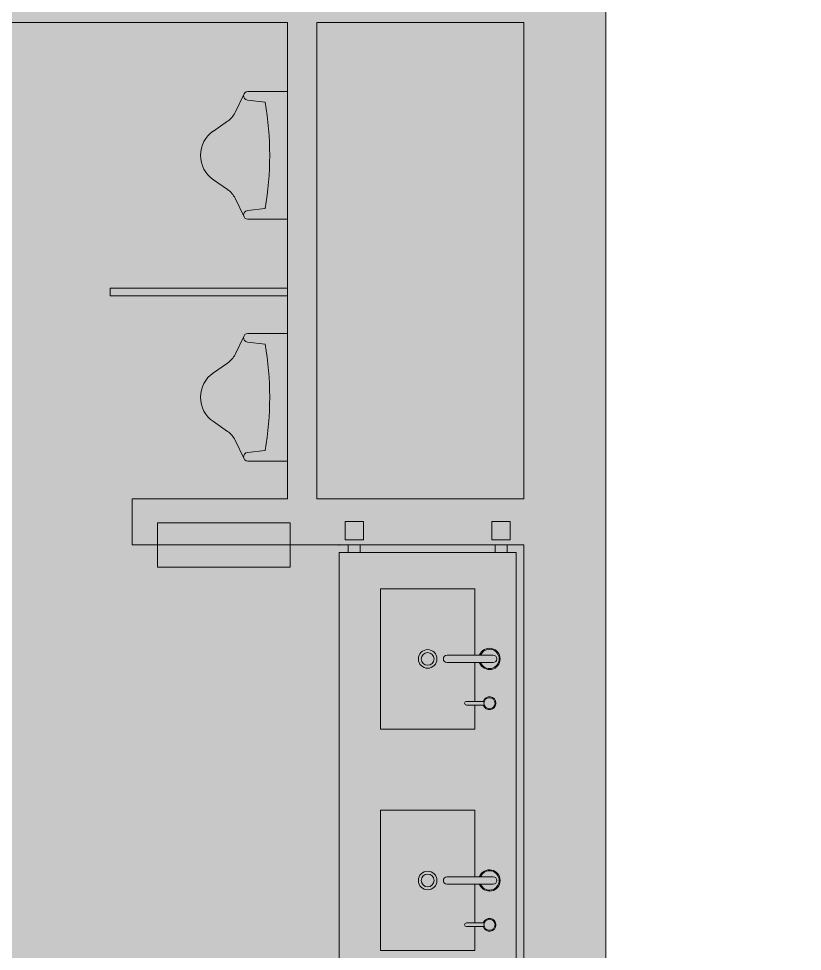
# Model space of a CAD drawing. Header units: inches. Extents: x -865 to 1895, y -762 to 1388.
# Drawn here: x 787.7 to 893.8, y -65.4 to 60.9 of the extents above; entities that cross this region are included whole.
import ezdxf

# ---------------------------------------------------------------- set-up
doc = ezdxf.new("R2010")
doc.units = ezdxf.units.IN
doc.header["$MEASUREMENT"] = 0
for name, color, linetype, lineweight in [('4th Floor Revit Background_dwg', 8, 'Continuous', 9), ('A-DETL-GENF', 92, 'Continuous', 9), ('A-EXIST-CORE', 7, 'Continuous', 9), ('A-FLOR-TOIL-ACCS', 7, 'Continuous', 9), ('A-FLOR-TPTN', 7, 'Continuous', 9), ('A-FLOR-WDWK', 7, 'Continuous', 9), ('P-FIXT', 7, 'Continuous', 9)]:
    doc.layers.add(name, color=color, linetype=linetype, lineweight=lineweight)

# ---------------------------------------------------------------- blocks, each defined once
blk = doc.blocks.new('4th Floor Revit Background_dwg_8309_BB$0$urinal-2868500-4th Floor New Construction - Partition Plan')
at = {"layer": 'P-FIXT'}
for p, q in [((-7.08, 5.8), (-5.86, 8.32)), ((-3.02, 7.2), (-5.41, 7.48)), ((-10.02, 3.3), (-8.09, 4.62)), ((-10.02, -3.3), (-8.09, -4.62)), ((-7.08, -5.8), (-5.86, -8.32)), ((-3.02, -7.2), (-5.41, -7.48))]:
    blk.add_line(p, q, dxfattribs=at)
at = {"layer": 'P-FIXT', "flags": 128}
blk.add_lwpolyline([(-5.34, -8.65), (0, -8.65), (0, 8.65), (-5.34, 8.65)], dxfattribs=at)
at = {"layer": 'P-FIXT'}
for centre, radius, start, end in [((-5.34, 8.06), 0.585, 89.7814, 263.264), ((-44.1, 0), 41.71, 350.0609, 9.9391), ((-9.78, 7.1), 3, 304.3846, 334.2589), ((-7.76, 0), 4, 124.3864, 235.6128), ((-9.78, -7.1), 3, 25.7411, 55.6154), ((-5.34, -8.06), 0.585, 96.736, 270.2186)]:
    blk.add_arc(centre, radius, start, end, dxfattribs=at)
blk = doc.blocks.new('4th Floor Revit Background_dwg-1506688-4th Floor New Construction - Partition Plan')
at = {"layer": 'A-EXIST-CORE', "flags": 128}
for points in [[(1845.1, 753.02), (1845.1, 901.39), (1980.73, 901.39), (1980.73, 836.89), (1959.73, 836.89), (1959.73, 830.64), (2012.73, 830.64), (2012.73, 739.77)], [(2023.85, 678.27), (2023.85, 905.39)]]:
    blk.add_lwpolyline(points, dxfattribs=at)
blk.add_lwpolyline([(2012.73, 901.39), (1984.73, 901.39), (1984.73, 836.89), (2012.73, 836.89)], close=True, dxfattribs=at)
at = {"layer": 'A-FLOR-TOIL-ACCS'}
for p, q in [((2004.98, 809.46), (2007.4, 809.46)), ((2004.98, 808.96), (2007.4, 808.96)), ((2004.98, 779.46), (2007.4, 779.46)), ((2004.98, 778.96), (2007.4, 778.96))]:
    blk.add_line(p, q, dxfattribs=at)
at = {"layer": 'A-FLOR-TOIL-ACCS', "flags": 128}
blk.add_lwpolyline([(1963.13, 833.64), (1981.13, 833.64), (1981.13, 827.64), (1963.13, 827.64)], close=True, dxfattribs=at)
at = {"layer": 'A-FLOR-TOIL-ACCS'}
for centre in [(2008.1, 809.21), (2008.1, 779.21)]:
    blk.add_circle(centre, 0.75, dxfattribs=at)
for centre, radius, start, end in [((2008.1, 809.21), 0.875, 196.6015, 163.3985), ((2004.98, 809.21), 0.25, 90, 270), ((2004.98, 779.21), 0.25, 90, 270), ((2008.1, 779.21), 0.875, 196.6015, 163.3985)]:
    blk.add_arc(centre, radius, start, end, dxfattribs=at)
at = {"layer": 'A-FLOR-TPTN', "flags": 128}
blk.add_lwpolyline([(1980.73, 865.39), (1956.73, 865.39), (1956.73, 864.39), (1980.73, 864.39)], dxfattribs=at)
at = {"layer": 'A-FLOR-WDWK'}
for p, q in [((1987.73, 830.58), (1987.73, 830.64)), ((1988.98, 829.64), (1988.98, 830.64)), ((1990.6, 829.64), (1990.6, 830.64)), ((2008.85, 829.64), (2008.85, 830.64)), ((2010.48, 829.64), (2010.48, 830.64))]:
    blk.add_line(p, q, dxfattribs=at)
at = {"layer": 'A-FLOR-WDWK', "flags": 128}
for points in [[(1988.54, 831.33), (1988.54, 833.83), (1991.04, 833.83), (1991.04, 831.33)], [(2008.42, 831.33), (2008.42, 833.83), (2010.92, 833.83), (2010.92, 831.33)], [(1987.73, 829.64), (2011.73, 829.64), (2011.73, 740.77), (1987.73, 740.77)]]:
    blk.add_lwpolyline(points, close=True, dxfattribs=at)
blk.add_lwpolyline([(2006.1, 815.71), (2006.1, 824.71), (1993.35, 824.71), (1993.35, 805.71), (2006.1, 805.71), (2006.1, 808.96)], dxfattribs=at)
at = {"layer": 'P-FIXT'}
for p, q in [((2008.6, 815.71), (2002.35, 815.71)), ((2008.6, 814.71), (2002.35, 814.71)), ((2006.1, 809.46), (2006.1, 814.71)), ((2008.6, 785.71), (2002.35, 785.71)), ((2008.6, 784.71), (2002.35, 784.71)), ((2006.1, 779.46), (2006.1, 784.71))]:
    blk.add_line(p, q, dxfattribs=at)
at = {"layer": 'P-FIXT', "flags": 128}
blk.add_lwpolyline([(2006.1, 785.71), (2006.1, 794.71), (1993.35, 794.71), (1993.35, 775.71), (2006.1, 775.71), (2006.1, 778.96)], dxfattribs=at)
at = {"layer": 'P-FIXT'}
for centre, radius in [((1999.73, 815.21), 1.26), ((1999.73, 815.21), 0.862), ((1999.73, 785.21), 1.26), ((1999.73, 785.21), 0.862)]:
    blk.add_circle(centre, radius, dxfattribs=at)
for centre, radius, start, end in [((2008.1, 815.21), 1.44, 202.3927, 157.6073), ((2008.1, 815.21), 1.31, 202.3927, 157.6073), ((2002.35, 815.21), 0.5, 90, 270), ((2008.6, 815.21), 0.5, 270, 90), ((2002.35, 785.21), 0.5, 90, 270), ((2008.1, 785.21), 1.44, 202.3927, 157.6073), ((2008.1, 785.21), 1.31, 202.3927, 157.6073), ((2008.6, 785.21), 0.5, 270, 90)]:
    blk.add_arc(centre, radius, start, end, dxfattribs=at)
for p in [(1980.73, 883.39), (1980.73, 850.64)]:
    blk.add_blockref('4th Floor Revit Background_dwg_8309_BB$0$urinal-2868500-4th Floor New Construction - Partition Plan', p)

msp = doc.modelspace()

# ---------------------------------------------------------------- hatches: boundary and pattern name
at = {"layer": 'A-DETL-GENF'}
h = msp.add_hatch(color=9, dxfattribs=at)
h.paths.add_polyline_path([(393.16, -162.72), (541.06, -162.72), (541.06, -147.94), (752.68, -147.94), (752.68, -162.72), (867.19, -162.72), (867.19, 64.4), (393.16, 64.4), (393.16, 24.53), (402.64, 24.53), (402.64, -19.47), (393.16, -19.47), (393.16, -77.47), (402.64, -77.47), (402.64, -121.47), (393.16, -121.47), (393.16, -158.22)], flags=0)
h.paths.add_polyline_path([(1527.09, -162.72), (1527.09, 68.31), (1241.09, 68.31), (1241.09, -162.72), (1517.61, -162.72)], flags=0)
h.paths.add_polyline_path([(159.67, -160.85), (261.14, -160.85), (261.14, -120.86), (251.64, -120.86), (251.64, -76.86), (261.64, -76.86), (261.64, -18.86), (251.64, -18.86), (251.64, 25.14), (261.14, 25.14), (261.14, 62.36), (177.39, 62.36), (95.51, 144.24), (38.05, 144.24), (38.05, 18.14), (1.06, 18.14), (1.06, -160.85), (153.68, -160.85)], flags=0)
h.paths.add_polyline_path([(-353.51, 330.78), (-327.35, 330.78), (-209.17, 448.96), (-318.99, 558.75), (-389.63, 558.75), (-389.63, 773.5), (-505.56, 773.5), (-505.56, 330.78), (-374.02, 330.78)], flags=0)

# ---------------------------------------------------------------- block references
at = {"layer": '4th Floor Revit Background_dwg', "color": 7}
msp.add_blockref('4th Floor Revit Background_dwg-1506688-4th Floor New Construction - Partition Plan', (-1156.67, -840.99), dxfattribs=at)

doc.saveas('drawing.dxf')
